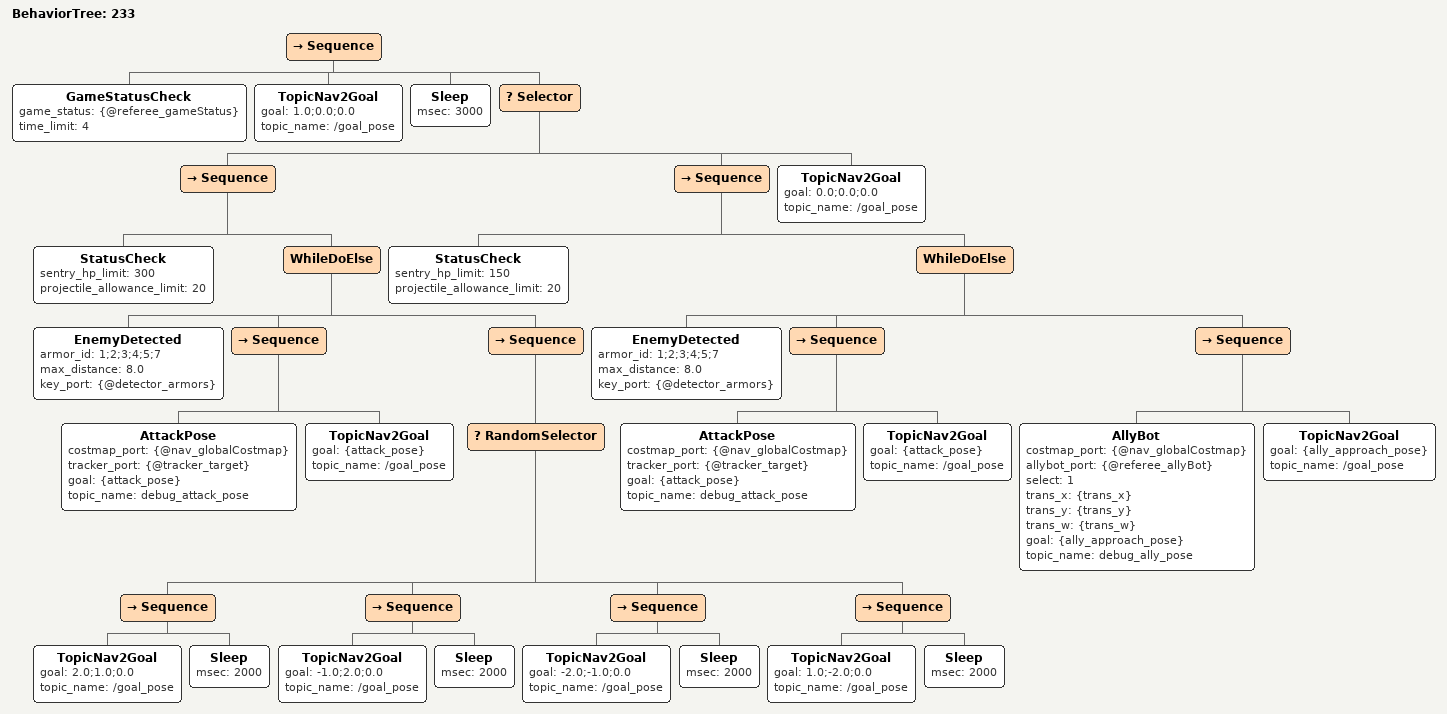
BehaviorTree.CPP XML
<?xml version="1.0" encoding="UTF-8"?>
<root BTCPP_format="4">
    <SetBlackboard>
        <entry key="trans_x" value="1.0" />
        <entry key="trans_y" value="-1.0" />
        <entry key="trans_w" value="4.0" />
    </SetBlackboard>
    <BehaviorTree ID="233">
        <Sequence>
            <GameStatusCheck game_status="{@referee_gameStatus}" time_limit="4"/>
            <TopicNav2Goal goal="1.0;0.0;0.0" topic_name="/goal_pose"/>
            <Sleep msec="3000"/>
            <Selector>
                <!-- 第一层：血量300以上进行四点随机巡逻 -->
                <Sequence>
                    <StatusCheck sentry_hp_limit="300" projectile_allowance_limit="20"/>
                    <WhileDoElse>
                        <EnemyDetected armor_id="1;2;3;4;5;7"
                                    max_distance="8.0"
                                    key_port="{@detector_armors}"/>
                        <!-- 发现敌人时的追击模式 -->
                        <Sequence>
                            <AttackPose costmap_port="{@nav_globalCostmap}"
                                        tracker_port="{@tracker_target}"
                                        goal="{attack_pose}"
                                        topic_name="debug_attack_pose"/>
                            <TopicNav2Goal goal="{attack_pose}" topic_name="/goal_pose"/>
                        </Sequence>
                        <!-- 未发现敌人时的四点随机循环巡逻 -->
                        <Sequence>
                            <RandomSelector>
                                <Sequence>
                                    <TopicNav2Goal goal="2.0;1.0;0.0" topic_name="/goal_pose"/>
                                    <Sleep msec="2000"/>
                                </Sequence>
                                <Sequence>
                                    <TopicNav2Goal goal="-1.0;2.0;0.0" topic_name="/goal_pose"/>
                                    <Sleep msec="2000"/>
                                </Sequence>
                                <Sequence>
                                    <TopicNav2Goal goal="-2.0;-1.0;0.0" topic_name="/goal_pose"/>
                                    <Sleep msec="2000"/>
                                </Sequence>
                                <Sequence>
                                    <TopicNav2Goal goal="1.0;-2.0;0.0" topic_name="/goal_pose"/>
                                    <Sleep msec="2000"/>
                                </Sequence>
                            </RandomSelector>
                        </Sequence>
                    </WhileDoElse>
                </Sequence>
                <!-- 第二层：血量150-300之间进行英雄追踪 -->
                <Sequence>
                    <StatusCheck sentry_hp_limit="150" projectile_allowance_limit="20"/>
                    <WhileDoElse>
                        <EnemyDetected armor_id="1;2;3;4;5;7"
                                    max_distance="8.0"
                                    key_port="{@detector_armors}"/>
                        <!-- 发现敌人时的追击 -->
                        <Sequence>
                            <AttackPose costmap_port="{@nav_globalCostmap}"
                                        tracker_port="{@tracker_target}"
                                        goal="{attack_pose}"
                                        topic_name="debug_attack_pose"/>
                            <TopicNav2Goal goal="{attack_pose}" topic_name="/goal_pose"/>
                        </Sequence>
                        <!-- 未发现敌人时跟踪友方英雄 -->
                        <Sequence>
                            <AllyBot costmap_port="{@nav_globalCostmap}"
                                    allybot_port="{@referee_allyBot}"
                                    select="1"
                                    trans_x="{trans_x}"
                                    trans_y="{trans_y}"
                                    trans_w="{trans_w}"
                                    goal="{ally_approach_pose}"
                                    topic_name="debug_ally_pose"/>
                            <TopicNav2Goal goal="{ally_approach_pose}" topic_name="/goal_pose"/>
                        </Sequence>
                    </WhileDoElse>
                </Sequence>
                <!-- 第三层：血量低于150或弹丸低于20时回补给区 -->
                <TopicNav2Goal goal="0.0;0.0;0.0" topic_name="/goal_pose"/>
            </Selector>
        </Sequence>
    </BehaviorTree>
</root>
